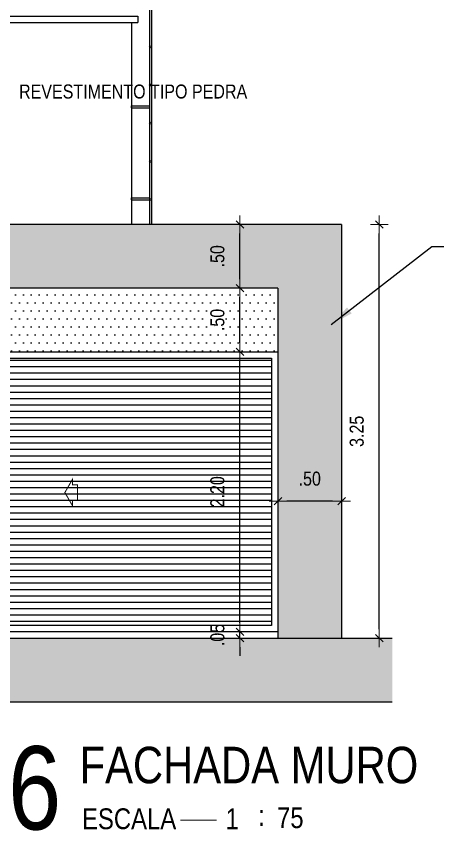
# Model space of a CAD drawing. Header units: millimetres. Extents: x -677 to -23, y -135 to 1112.
# Drawn here: x -62.91 to -59.55, y 873.02 to 879.42 of the extents above; entities that cross this region are included whole.
import ezdxf
from ezdxf.enums import TextEntityAlignment as Align

# ---------------------------------------------------------------- set-up
doc = ezdxf.new("R2010")
doc.units = ezdxf.units.MM
doc.header["$LTSCALE"] = 20
doc.header["$MEASUREMENT"] = 0
doc.header["$PDSIZE"] = -5
doc.linetypes.add('CONTINU', pattern=[0])
doc.layers.get('0').update_dxf_attribs({"linetype": 'CONTINUOUS'})
doc.layers.get('Defpoints').update_dxf_attribs({"linetype": 'CONTINUOUS'})
for name, color, linetype in [('AR-ALV', 5, 'CONTINUOUS'), ('COTAS', 7, 'CONTINUOUS'), ('E-txt-g', 3, 'CONTINUOUS'), ('E-TXT-Y', 2, 'CONTINUOUS'), ('TEXTO3', 4, 'CONTINUOUS'), ('V2', 11, 'CONTINUOUS')]:
    doc.layers.add(name, color=color, linetype=linetype)
for name, color, linetype, lineweight in [('E-Cta-W', 7, 'CONTINUOUS', 20), ('E-Pen-C', 4, 'CONTINUOUS', 15), ('E-Pen-G', 3, 'CONTINUOUS', 30), ('E-Txt-W', 7, 'CONTINUOUS', 20)]:
    doc.layers.add(name, color=color, linetype=linetype, lineweight=lineweight)
doc.styles.add('F2', font='swissc.ttf')
doc.dimstyles.new('DIMENSION-1', dxfattribs={"dimtxt": 0.11, "dimasz": 0.07, "dimexe": 1, "dimexo": 0, "dimgap": 0.12, "dimtad": 1, "dimzin": 7, "dimdsep": 46, "dimtxsty": 'F2', "dimblk1": 'TRACO', "dimblk2": 'TRACO', "dimsah": 1, "dimcen": 1, "dimse1": 1, "dimse2": 1, "dimclrd": 256, "dimclre": 256, "dimclrt": 6, "dimadec": 0, "dimazin": 0, "dimtfac": 1, "dimtix": 1, "dimtmove": 2, "dimatfit": 3, "dimldrblk": 'TRACO', "dimfxl": 1, "dimtolj": 1, "dimtzin": 0, "dimarcsym": 0})
doc.dimstyles.get("Standard").update_dxf_attribs({"dimtxt": 0.18, "dimasz": 0.18, "dimexe": 0.18, "dimexo": 0.0625, "dimgap": 0.09, "dimtad": 0, "dimtih": 1, "dimtoh": 1, "dimdec": 4, "dimzin": 0, "dimdsep": 46, "dimtxsty": 'Standard', "dimcen": 0.09, "dimadec": 0, "dimazin": 0, "dimtfac": 1, "dimtdec": 4, "dimtofl": 0, "dimtmove": 0, "dimatfit": 3, "dimfxl": 1, "dimtolj": 1, "dimtzin": 0, "dimarcsym": 0})
pattern_1 = [(7e-15, (-76.3195, 138.66608), (0.03125, 0.0625), [0, -0.0625])]

# ---------------------------------------------------------------- blocks, each defined once
blk = doc.blocks.new('Seta')
at = {"const_width": 2}
blk.add_lwpolyline([(10, 15), (10, 26), (25, 0), (10, -26), (10, -15), (0, -15), (0, 15)], close=True, dxfattribs=at)
blk = doc.blocks.new('TRACO')
at = {"layer": 'E-Pen-C'}
for p, q in [((0, 1), (0, -1)), ((-1, 0), (1, 0))]:
    blk.add_line(p, q, dxfattribs=at)
at = {"layer": 'E-Pen-G'}
blk.add_line((-0.424, -0.424), (0.424, 0.424), dxfattribs=at)
blk = doc.blocks.new('*D621')
at = {"color": 4, "lineweight": -2}
blk.add_line((-60.0556, 874.6024), (-60.0556, 877.7124), dxfattribs=at)
at = {"layer": 'Defpoints', "color": 0, "linetype": 'Continuous'}
for p in [(-60.3841, 877.7824), (-60.0556, 877.7824), (-60.3841, 874.5324)]:
    blk.add_point(p, dxfattribs=at)
at = {"color": 4, "linetype": 'Continuous', "lineweight": -2, "xscale": 0.07, "yscale": 0.07, "zscale": 0.07}
for p, rotation in [((-60.0556, 877.7824), 90), ((-60.0556, 874.5324), 270)]:
    blk.add_blockref('TRACO', p, dxfattribs=dict(at, rotation=rotation))
at = {"color": 4, "linetype": 'Continuous', "insert": (-60.2321, 876.1574), "char_height": 0.11, "attachment_point": 5, "rotation": 90, "style": 'F2'}
blk.add_mtext('\\A1;3.25', dxfattribs=at)
blk = doc.blocks.new('*D622')
at = {"color": 4, "lineweight": -2}
blk.add_line((-60.4215, 875.6086), (-60.7815, 875.6086), dxfattribs=at)
at = {"layer": 'Defpoints', "color": 0, "linetype": 'Continuous'}
for p in [(-60.8515, 875.9312), (-60.3515, 875.9312), (-60.8515, 875.6086)]:
    blk.add_point(p, dxfattribs=at)
at = {"color": 4, "linetype": 'Continuous', "lineweight": -2, "xscale": 0.07, "yscale": 0.07, "zscale": 0.07, "rotation": 180}
blk.add_blockref('TRACO', (-60.8515, 875.6086), dxfattribs=at)
at = {"color": 4, "linetype": 'Continuous', "lineweight": -2, "xscale": 0.07, "yscale": 0.07, "zscale": 0.07}
blk.add_blockref('TRACO', (-60.3515, 875.6086), dxfattribs=at)
at = {"color": 4, "linetype": 'Continuous', "insert": (-60.6015, 875.785), "char_height": 0.11, "attachment_point": 5, "style": 'F2'}
blk.add_mtext('\\A1;.50', dxfattribs=at)
blk = doc.blocks.new('*D623')
at = {"color": 4, "lineweight": -2}
for p, q in [((-61.1501, 874.6524), (-61.1501, 874.7224)), ((-61.1501, 874.5324), (-61.1501, 874.5824)), ((-61.1501, 874.4624), (-61.1501, 874.3924))]:
    blk.add_line(p, q, dxfattribs=at)
at = {"layer": 'Defpoints', "color": 0, "linetype": 'Continuous'}
for p in [(-61.1501, 874.5824), (-60.8515, 874.5824), (-60.8515, 874.5324)]:
    blk.add_point(p, dxfattribs=at)
at = {"color": 4, "linetype": 'Continuous', "lineweight": -2, "xscale": 0.07, "yscale": 0.07, "zscale": 0.07}
for p, rotation in [((-61.1501, 874.5824), 270), ((-61.1501, 874.5324), 90)]:
    blk.add_blockref('TRACO', p, dxfattribs=dict(at, rotation=rotation))
at = {"color": 4, "linetype": 'Continuous', "insert": (-61.3265, 874.5574), "char_height": 0.11, "attachment_point": 5, "rotation": 90, "style": 'F2'}
blk.add_mtext('\\A1;.05', dxfattribs=at)
blk = doc.blocks.new('*D624')
at = {"color": 4, "lineweight": -2}
blk.add_line((-61.1501, 874.6524), (-61.1501, 876.7124), dxfattribs=at)
at = {"layer": 'Defpoints', "color": 0, "linetype": 'Continuous'}
for p in [(-61.1501, 876.7824), (-60.8515, 876.7824), (-60.8515, 874.5824)]:
    blk.add_point(p, dxfattribs=at)
at = {"color": 4, "linetype": 'Continuous', "lineweight": -2, "xscale": 0.07, "yscale": 0.07, "zscale": 0.07}
for p, rotation in [((-61.1501, 876.7824), 90), ((-61.1501, 874.5824), 270)]:
    blk.add_blockref('TRACO', p, dxfattribs=dict(at, rotation=rotation))
at = {"color": 4, "linetype": 'Continuous', "insert": (-61.3266, 875.6824), "char_height": 0.11, "attachment_point": 5, "rotation": 90, "style": 'F2'}
blk.add_mtext('\\A1;2.20', dxfattribs=at)
blk = doc.blocks.new('*D625')
at = {"color": 4, "lineweight": -2}
blk.add_line((-61.1501, 876.8524), (-61.1501, 877.2124), dxfattribs=at)
at = {"layer": 'Defpoints', "color": 0, "linetype": 'Continuous'}
for p in [(-61.1501, 877.2824), (-60.8515, 877.2824), (-60.8515, 876.7824)]:
    blk.add_point(p, dxfattribs=at)
at = {"color": 4, "linetype": 'Continuous', "lineweight": -2, "xscale": 0.07, "yscale": 0.07, "zscale": 0.07}
for p, rotation in [((-61.1501, 877.2824), 90), ((-61.1501, 876.7824), 270)]:
    blk.add_blockref('TRACO', p, dxfattribs=dict(at, rotation=rotation))
at = {"color": 4, "linetype": 'Continuous', "insert": (-61.3265, 877.0324), "char_height": 0.11, "attachment_point": 5, "rotation": 90, "style": 'F2'}
blk.add_mtext('\\A1;.50', dxfattribs=at)
blk = doc.blocks.new('*D626')
at = {"color": 4, "lineweight": -2}
blk.add_line((-61.1501, 877.3524), (-61.1501, 877.7124), dxfattribs=at)
at = {"layer": 'Defpoints', "color": 0, "linetype": 'Continuous'}
for p in [(-61.1501, 877.7824), (-60.3515, 877.7824), (-60.8515, 877.2824)]:
    blk.add_point(p, dxfattribs=at)
at = {"color": 4, "linetype": 'Continuous', "lineweight": -2, "xscale": 0.07, "yscale": 0.07, "zscale": 0.07}
for p, rotation in [((-61.1501, 877.7824), 90), ((-61.1501, 877.2824), 270)]:
    blk.add_blockref('TRACO', p, dxfattribs=dict(at, rotation=rotation))
at = {"color": 4, "linetype": 'Continuous', "insert": (-61.3265, 877.5324), "char_height": 0.11, "attachment_point": 5, "rotation": 90, "style": 'F2'}
blk.add_mtext('\\A1;.50', dxfattribs=at)
blk = doc.blocks.new('IND_DES')
at = {"layer": 'E-Txt-W', "color": 7}
blk.add_line((0.0269, -0.2428), (0.1984, -0.2428), dxfattribs=at)
at = {"layer": 'E-txt-g', "color": 7, "style": 'F2'}
for s, p in [('ESCALA', (-0.4463, -0.2864)), ('1', (0.2426, -0.2864)), (':', (0.3988, -0.2706))]:
    blk.add_text(s, height=0.1, dxfattribs=at).set_placement(p)
blk.add_attdef('ESCALA', (0.4897, -0.2812), '', height=0.1, dxfattribs=at)
at = {"layer": 'E-Txt-W', "color": 6, "style": 'F2'}
blk.add_attdef('00', text='', height=0.4, dxfattribs=at).set_placement((-0.7083, -0.2881), align=Align.CENTER)
at = {"layer": 'E-TXT-Y', "color": 7, "style": 'F2'}
for tag, p in [('PROJETO', (-0.4563, 0.1829)), ('DESENHO', (-0.4582, -0.0658))]:
    blk.add_attdef(tag, p, '', height=0.175, dxfattribs=at)

msp = doc.modelspace()

# ---------------------------------------------------------------- hatches: boundary and pattern name
h = msp.add_hatch()
h.set_pattern_fill('DOTS', color=6, style=0)
h.set_pattern_definition(pattern_1)
h.paths.add_polyline_path([(-66.1515, 877.7824), (-66.1515, 874.5324), (-65.6515, 874.5324), (-65.6515, 877.2824), (-64.5268, 877.2824), (-64.5206, 877.2932), (-64.5137, 877.2824), (-60.8515, 877.2824), (-60.8515, 874.5324), (-60.3515, 874.5324), (-60.3515, 877.7824)])
h.paths.add_polyline_path([(-67.3515, 874.5324), (-67.2015, 874.5324), (-67.2015, 877.7824), (-67.3515, 877.7824)])
h = msp.add_hatch()
h.set_pattern_fill('DOTS,_O', color=4)
h.set_pattern_definition(pattern_1)
h.paths.add_polyline_path([(-64.8515, 877.1521), (-64.8522, 877.1521), (-64.8515, 877.1533), (-64.8515, 877.2824), (-65.6515, 877.2824), (-65.6515, 876.7824), (-64.8515, 876.7824), (-64.8515, 876.9338), (-64.8522, 876.9338), (-64.8515, 876.9349)])
h.paths.add_polyline_path([(-60.8515, 877.2824), (-63.8619, 877.2824), (-63.8956, 877.2297), (-63.8921, 877.2237), (-63.8514, 877.1521), (-63.8926, 877.1521), (-63.8515, 877.0805), (-63.8959, 877.0109), (-63.8514, 876.9338), (-63.8926, 876.9338), (-63.8515, 876.8622), (-63.8956, 876.7931), (-63.8921, 876.787), (-63.8515, 876.7157), (-63.8515, 876.7824), (-60.8515, 876.7824)])
at = {"linetype": 'Continuous'}
h = msp.add_hatch(dxfattribs=at)
h.set_pattern_fill('ANSI31', color=8, scale=0.4, angle=135, style=0)
h.set_pattern_definition([(180, (-76.3195, 138.666077), (-7e-18, -0.05), [])])
h.paths.add_polyline_path([(-63.8015, 876.7324), (-60.9015, 876.7324), (-60.9015, 874.6324), (-63.8015, 874.6324)])
h.paths.add_polyline_path([(-65.6015, 876.7324), (-64.9015, 876.7324), (-64.9015, 874.6324), (-65.6015, 874.6324)])
h.paths.add_polyline_path([(-65.0521, 875.9758), (-64.9999, 875.9758), (-64.9999, 875.1683), (-65.0521, 875.1683)], flags=16)
at = {"layer": 'COTAS', "linetype": 'CONTINU'}
h = msp.add_hatch(dxfattribs=at)
h.set_pattern_fill('ANSI38', color=8, scale=0.25, style=0)
h.set_pattern_definition([(45, (14.953876, 138.616077), (-0.0220970869, 0.0220970869), []), (135, (14.953876, 138.616077), (-0.0662912607, 0.0220970869), [0.078125, -0.046875])])
h.paths.add_polyline_path([(-59.9532, 874.0324), (-59.9532, 874.5324), (-67.7713, 874.5324), (-67.7713, 874.0324)])

# ---------------------------------------------------------------- linework, layer by layer
at = {"color": 1, "linetype": 'Continuous'}
msp.add_line((-67.7713, 874.5324), (-59.9532, 874.5324), dxfattribs=at)
at = {"layer": 'AR-ALV', "color": 7, "linetype": 'Continuous'}
for points in [[(-63.8515, 876.7824), (-60.8515, 876.7824), (-60.8515, 874.5824), (-63.8515, 874.5824)], [(-63.8015, 876.7324), (-60.9015, 876.7324), (-60.9015, 874.6324), (-63.8015, 874.6324)]]:
    msp.add_lwpolyline(points, close=True, dxfattribs=at)
at = {"layer": 'COTAS', "color": 8, "linetype": 'CONTINU'}
msp.add_line((-67.7713, 874.0324), (-59.9532, 874.0324), dxfattribs=at)
at = {"layer": 'TEXTO3', "color": 1}
for p, q in [((-60.3515, 877.7824), (-66.1515, 877.7824)), ((-60.3515, 877.7824), (-60.3515, 874.5324)), ((-60.8515, 877.2824), (-65.6515, 877.2824)), ((-60.8515, 877.2824), (-60.8515, 874.5324))]:
    msp.add_line(p, q, dxfattribs=at)
at = {"layer": 'V2', "color": 250}
for p, q in [((-61.8595, 880.8581), (-61.8595, 877.7824)), ((-61.8435, 880.8581), (-61.8435, 877.7824)), ((-64.0015, 879.4181), (-61.9515, 879.4181)), ((-61.9515, 879.4181), (-61.9515, 879.3681)), ((-64.0015, 879.3681), (-61.9515, 879.3681)), ((-62.0015, 879.3681), (-62.0015, 877.7824)), ((-62.0015, 878.7329), (-62.0015, 878.6829)), ((-62.0015, 878.7329), (-62.0005, 878.7329)), ((-62.0015, 878.7159), (-61.8595, 878.7159)), ((-62.0015, 878.6999), (-61.8595, 878.6999)), ((-62.0015, 878.6829), (-62.0005, 878.6829)), ((-62.0005, 878.7329), (-62.0005, 878.6829)), ((-62.0005, 878.6999), (-62.0005, 878.7159)), ((-62.0015, 878.0087), (-62.0015, 877.9587)), ((-62.0015, 878.0087), (-62.0005, 878.0087)), ((-62.0015, 877.9917), (-61.8595, 877.9917)), ((-62.0005, 878.0087), (-62.0005, 877.9587)), ((-62.0005, 877.9757), (-62.0005, 877.9917)), ((-62.0015, 877.9757), (-61.8595, 877.9757)), ((-62.0015, 877.9587), (-62.0005, 877.9587))]:
    msp.add_line(p, q, dxfattribs=at)
for centre in [(-61.8515, 879.1781), (-61.8515, 878.8781), (-61.8515, 878.5781), (-61.8515, 878.2781), (-61.8515, 877.9781)]:
    msp.add_circle(centre, 0.008, dxfattribs=at)

# ---------------------------------------------------------------- block references
ref = msp.add_blockref('IND_DES', (-61.6595, 873.5005), dxfattribs=dict(xscale=1.636240131907927, yscale=1.636240131907927, zscale=1.636240131907927))
ref.add_attrib('00', '06', dxfattribs={"layer": 'E-Txt-W', "height": 0.6545, "style": 'F2'}).set_placement((-62.9701, 873.0291), align=Align.CENTER)
ref.add_attrib('DESENHO', 'FACHADA MURO', (-62.4092, 873.3928), dxfattribs={"layer": 'E-TXT-Y', "color": 2, "height": 0.286342, "style": 'F2'})
ref.add_attrib('ESCALA', '75', (-60.8582, 873.0403), dxfattribs={"layer": 'E-txt-g', "color": 7, "height": 0.16362, "style": 'F2'})
at = {"layer": 'COTAS', "color": 7, "linetype": 'Continuous', "xscale": -0.003988598768289811, "yscale": 0.003988598768289811, "zscale": 0.003988598768289811}
msp.add_blockref('Seta', (-62.4249, 875.6768), dxfattribs=at)

# ---------------------------------------------------------------- texts
at = {"color": 4, "style": 'F2'}
msp.add_text('REVESTIMENTO TIPO PEDRA', height=0.11, dxfattribs=at).set_placement((-62.8847, 878.7722))

# ---------------------------------------------------------------- dimensions: what is measured, and where the dimension line sits
at = {"color": 8, "linetype": 'Continuous'}
for base, p1, p2, picture, middle in [((-61.1501, 877.7824), (-60.8515, 877.2824), (-60.3515, 877.7824), '*D626', (-61.3265, 877.5324)), ((-60.0556, 877.7824), (-60.3841, 874.5324), (-60.3841, 877.7824), '*D621', (-60.2321, 876.1574)), ((-61.1501, 877.2824), (-60.8515, 876.7824), (-60.8515, 877.2824), '*D625', (-61.3265, 877.0324)), ((-61.1501, 876.7824), (-60.8515, 874.5824), (-60.8515, 876.7824), '*D624', (-61.3266, 875.6824)), ((-61.1501, 874.5824), (-60.8515, 874.5324), (-60.8515, 874.5824), '*D623', (-61.3265, 874.5574))]:
    dim = msp.add_linear_dim(base=base, p1=p1, p2=p2, angle=90, dimstyle='DIMENSION-1', override={"dimclrd": 4, "dimclrt": 4, "dimadec": 8, "dimfxl": 0.5, "dimfxlon": 1}, dxfattribs=at)
    dim.commit()
    dim.dimension.update_dxf_attribs({"geometry": picture, "text_midpoint": middle})
dim = msp.add_linear_dim(base=(-60.8515, 875.6086), p1=(-60.3515, 875.9312), p2=(-60.8515, 875.9312), dimstyle='DIMENSION-1', override={"dimclrd": 4, "dimclrt": 4, "dimadec": 8, "dimfxl": 0.5, "dimfxlon": 1}, dxfattribs=at)
dim.commit()
dim.dimension.update_dxf_attribs({"geometry": '*D622', "text_midpoint": (-60.6015, 875.785)})

# ---------------------------------------------------------------- leaders
at = {"layer": 'E-Cta-W', "color": 4}
msp.add_leader([(-60.4325, 876.9968), (-59.6422, 877.6107), (-59.5494, 877.6089)], dimstyle='Standard', dxfattribs=at)

doc.saveas('drawing.dxf')
